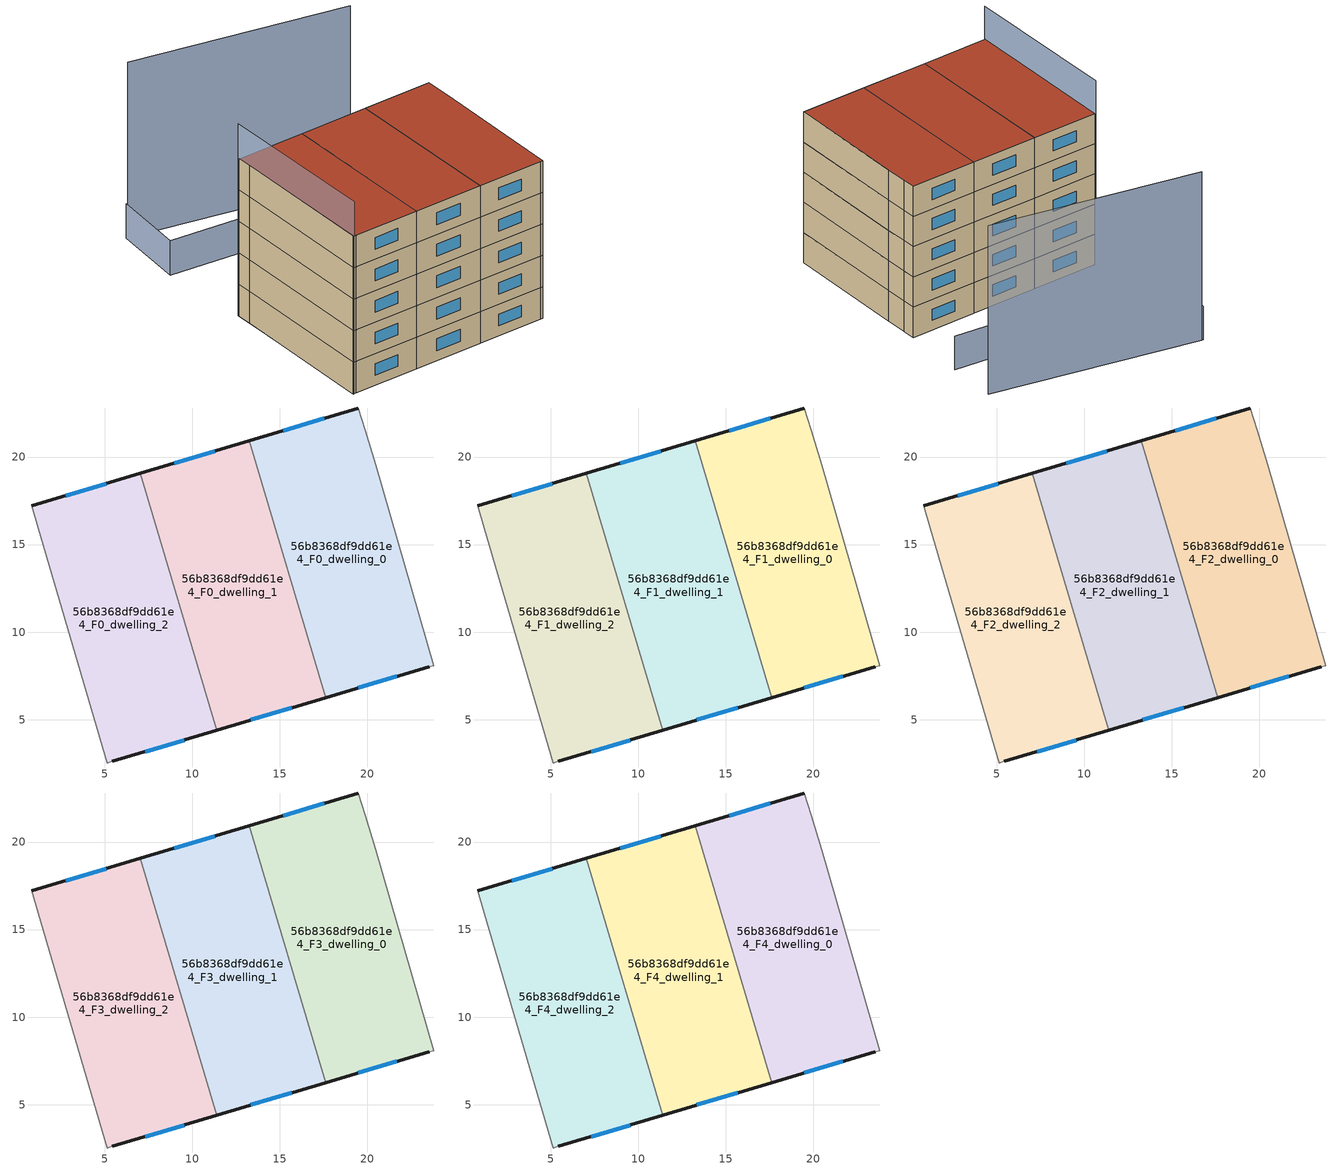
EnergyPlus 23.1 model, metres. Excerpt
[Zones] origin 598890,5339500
56b8368df9dd61e4_F0_dwelling_0
 floor ground (EU_floor_Construction): 19.88,21.53 20.48,19.57 23.81,8.09 23.53,8.03 17.63,6.26 13.25,20.93 19.5,22.8 z0
 wall outside (EU_wall_Construction): 17.63,6.26 23.53,8.03 / 19.5,22.8 13.25,20.93 z0:3
 wall adiabatic (EU_wall_Construction): 23.53,8.03 23.81,8.09 20.48,19.57 19.88,21.53 19.5,22.8 z0:3
 wall to 56b8368df9dd61e4_F0_dwelling_1 (EU_wall_Construction): 13.25,20.93 17.63,6.26 z0:3
 window (EU_Window_Construction): 19.48,6.82 21.68,7.48 / 17.54,22.21 15.21,21.52 z0.94:2.06
56b8368df9dd61e4_F0_dwelling_1
 floor ground (EU_floor_Construction): 13.25,20.93 17.63,6.26 11.41,4.4 7.03,19.07 z0
 wall outside (EU_wall_Construction): 13.25,20.93 7.03,19.07 / 11.41,4.4 17.63,6.26 z0:3
 wall to 56b8368df9dd61e4_F0_dwelling_2 (EU_wall_Construction): 7.03,19.07 11.41,4.4 z0:3
 window (EU_Window_Construction): 11.3,20.34 8.98,19.65 / 13.36,4.98 15.68,5.68 z0.94:2.06
56b8368df9dd61e4_F0_dwelling_2
 floor ground (EU_floor_Construction): 7.03,19.07 11.41,4.4 5.45,2.61 5.19,2.54 5.15,2.53 1.21,15.94 0.83,17.21 z0
 wall outside (EU_wall_Construction): 7.03,19.07 0.83,17.21 / 5.45,2.61 11.41,4.4 z0:3
 wall adiabatic (EU_wall_Construction): 0.83,17.21 1.21,15.94 5.15,2.53 5.19,2.54 5.45,2.61 z0:3
 window (EU_Window_Construction): 5.09,18.48 2.77,17.79 / 7.32,3.17 9.54,3.84 z0.94:2.06
56b8368df9dd61e4_F1_dwelling_0
 floor to 56b8368df9dd61e4_F0_dwelling_0 (EU_floor_Construction): 19.88,21.53 20.48,19.57 23.81,8.09 23.53,8.03 17.63,6.26 13.25,20.93 19.5,22.8 z3
 wall outside (EU_wall_Construction): 17.63,6.26 23.53,8.03 / 19.5,22.8 13.25,20.93 z3:6
 wall adiabatic (EU_wall_Construction): 23.53,8.03 23.81,8.09 20.48,19.57 19.88,21.53 19.5,22.8 z3:6
 wall to 56b8368df9dd61e4_F1_dwelling_1 (EU_wall_Construction): 13.25,20.93 17.63,6.26 z3:6
 window (EU_Window_Construction): 19.48,6.82 21.68,7.48 / 17.54,22.21 15.21,21.52 z3.94:5.06
56b8368df9dd61e4_F1_dwelling_1
 floor to 56b8368df9dd61e4_F0_dwelling_1 (EU_floor_Construction): 13.25,20.93 17.63,6.26 11.41,4.4 7.03,19.07 z3
 wall outside (EU_wall_Construction): 13.25,20.93 7.03,19.07 / 11.41,4.4 17.63,6.26 z3:6
 wall to 56b8368df9dd61e4_F1_dwelling_2 (EU_wall_Construction): 7.03,19.07 11.41,4.4 z3:6
 window (EU_Window_Construction): 11.3,20.34 8.98,19.65 / 13.36,4.98 15.68,5.68 z3.94:5.06
56b8368df9dd61e4_F1_dwelling_2
 floor to 56b8368df9dd61e4_F0_dwelling_2 (EU_floor_Construction): 7.03,19.07 11.41,4.4 5.45,2.61 5.19,2.54 5.15,2.53 1.21,15.94 0.83,17.21 z3
 wall outside (EU_wall_Construction): 7.03,19.07 0.83,17.21 / 5.45,2.61 11.41,4.4 z3:6
 wall adiabatic (EU_wall_Construction): 0.83,17.21 1.21,15.94 5.15,2.53 5.19,2.54 5.45,2.61 z3:6
 window (EU_Window_Construction): 5.09,18.48 2.77,17.79 / 7.32,3.17 9.54,3.84 z3.94:5.06
56b8368df9dd61e4_F2_dwelling_0
 floor to 56b8368df9dd61e4_F1_dwelling_0 (EU_floor_Construction): 19.88,21.53 20.48,19.57 23.81,8.09 23.53,8.03 17.63,6.26 13.25,20.93 19.5,22.8 z6
 wall outside (EU_wall_Construction): 17.63,6.26 23.53,8.03 / 19.5,22.8 13.25,20.93 z6:9
 wall adiabatic (EU_wall_Construction): 23.53,8.03 23.81,8.09 20.48,19.57 19.88,21.53 19.5,22.8 z6:9
 wall to 56b8368df9dd61e4_F2_dwelling_1 (EU_wall_Construction): 13.25,20.93 17.63,6.26 z6:9
 window (EU_Window_Construction): 19.48,6.82 21.68,7.48 / 17.54,22.21 15.21,21.52 z6.94:8.06
56b8368df9dd61e4_F2_dwelling_1
 floor to 56b8368df9dd61e4_F1_dwelling_1 (EU_floor_Construction): 13.25,20.93 17.63,6.26 11.41,4.4 7.03,19.07 z6
 wall outside (EU_wall_Construction): 13.25,20.93 7.03,19.07 / 11.41,4.4 17.63,6.26 z6:9
 wall to 56b8368df9dd61e4_F2_dwelling_2 (EU_wall_Construction): 7.03,19.07 11.41,4.4 z6:9
 window (EU_Window_Construction): 11.3,20.34 8.98,19.65 / 13.36,4.98 15.68,5.68 z6.94:8.06
56b8368df9dd61e4_F2_dwelling_2
 floor to 56b8368df9dd61e4_F1_dwelling_2 (EU_floor_Construction): 7.03,19.07 11.41,4.4 5.45,2.61 5.19,2.54 5.15,2.53 1.21,15.94 0.83,17.21 z6
 wall outside (EU_wall_Construction): 7.03,19.07 0.83,17.21 / 5.45,2.61 11.41,4.4 z6:9
 wall adiabatic (EU_wall_Construction): 0.83,17.21 1.21,15.94 5.15,2.53 5.19,2.54 5.45,2.61 z6:9
 window (EU_Window_Construction): 5.09,18.48 2.77,17.79 / 7.32,3.17 9.54,3.84 z6.94:8.06
56b8368df9dd61e4_F3_dwelling_0
 floor to 56b8368df9dd61e4_F2_dwelling_0 (EU_floor_Construction): 19.88,21.53 20.48,19.57 23.81,8.09 23.53,8.03 17.63,6.26 13.25,20.93 19.5,22.8 z9
 wall outside (EU_wall_Construction): 17.63,6.26 23.53,8.03 / 19.5,22.8 13.25,20.93 z9:12
 wall adiabatic (EU_wall_Construction): 23.53,8.03 23.81,8.09 20.48,19.57 19.88,21.53 19.5,22.8 z9:12
 wall to 56b8368df9dd61e4_F3_dwelling_1 (EU_wall_Construction): 13.25,20.93 17.63,6.26 z9:12
 window (EU_Window_Construction): 19.48,6.82 21.68,7.48 / 17.54,22.21 15.21,21.52 z9.94:11.06
56b8368df9dd61e4_F3_dwelling_1
 floor to 56b8368df9dd61e4_F2_dwelling_1 (EU_floor_Construction): 13.25,20.93 17.63,6.26 11.41,4.4 7.03,19.07 z9
 wall outside (EU_wall_Construction): 13.25,20.93 7.03,19.07 / 11.41,4.4 17.63,6.26 z9:12
 wall to 56b8368df9dd61e4_F3_dwelling_2 (EU_wall_Construction): 7.03,19.07 11.41,4.4 z9:12
 window (EU_Window_Construction): 11.3,20.34 8.98,19.65 / 13.36,4.98 15.68,5.68 z9.94:11.06
56b8368df9dd61e4_F3_dwelling_2
 floor to 56b8368df9dd61e4_F2_dwelling_2 (EU_floor_Construction): 7.03,19.07 11.41,4.4 5.45,2.61 5.19,2.54 5.15,2.53 1.21,15.94 0.83,17.21 z9
 wall outside (EU_wall_Construction): 7.03,19.07 0.83,17.21 / 5.45,2.61 11.41,4.4 z9:12
 wall adiabatic (EU_wall_Construction): 0.83,17.21 1.21,15.94 5.15,2.53 5.19,2.54 5.45,2.61 z9:12
 window (EU_Window_Construction): 5.09,18.48 2.77,17.79 / 7.32,3.17 9.54,3.84 z9.94:11.06
56b8368df9dd61e4_F4_dwelling_0
 floor to 56b8368df9dd61e4_F3_dwelling_0 (EU_floor_Construction): 19.88,21.53 20.48,19.57 23.81,8.09 23.53,8.03 17.63,6.26 13.25,20.93 19.5,22.8 z12
 wall outside (EU_wall_Construction): 17.63,6.26 23.53,8.03 / 19.5,22.8 13.25,20.93 z12:15
 wall adiabatic (EU_wall_Construction): 23.53,8.03 23.81,8.09 20.48,19.57 19.88,21.53 19.5,22.8 z12:15
 wall to 56b8368df9dd61e4_F4_dwelling_1 (EU_wall_Construction): 13.25,20.93 17.63,6.26 z12:15
 window (EU_Window_Construction): 19.48,6.82 21.68,7.48 / 17.54,22.21 15.21,21.52 z12.94:14.06
 roof outside (EU_roof_Construction): 23.53,8.03 23.81,8.09 20.48,19.57 19.88,21.53 19.5,22.8 13.25,20.93 17.63,6.26 z15
56b8368df9dd61e4_F4_dwelling_1
 floor to 56b8368df9dd61e4_F3_dwelling_1 (EU_floor_Construction): 13.25,20.93 17.63,6.26 11.41,4.4 7.03,19.07 z12
 wall outside (EU_wall_Construction): 13.25,20.93 7.03,19.07 / 11.41,4.4 17.63,6.26 z12:15
 wall to 56b8368df9dd61e4_F4_dwelling_2 (EU_wall_Construction): 7.03,19.07 11.41,4.4 z12:15
 window (EU_Window_Construction): 11.3,20.34 8.98,19.65 / 13.36,4.98 15.68,5.68 z12.94:14.06
 roof outside (EU_roof_Construction): 17.63,6.26 13.25,20.93 7.03,19.07 11.41,4.4 z15
56b8368df9dd61e4_F4_dwelling_2
 floor to 56b8368df9dd61e4_F3_dwelling_2 (EU_floor_Construction): 7.03,19.07 11.41,4.4 5.45,2.61 5.19,2.54 5.15,2.53 1.21,15.94 0.83,17.21 z12
 wall outside (EU_wall_Construction): 7.03,19.07 0.83,17.21 / 5.45,2.61 11.41,4.4 z12:15
 wall adiabatic (EU_wall_Construction): 0.83,17.21 1.21,15.94 5.15,2.53 5.19,2.54 5.45,2.61 z12:15
 window (EU_Window_Construction): 5.09,18.48 2.77,17.79 / 7.32,3.17 9.54,3.84 z12.94:14.06
 roof outside (EU_roof_Construction): 11.41,4.4 7.03,19.07 0.83,17.21 1.21,15.94 5.15,2.53 5.19,2.54 5.45,2.61 z15
shading: 0.79,17.33 5.22,2.53 z0:18.3; 18.07,28.98 -2.13,25.2 / -2.13,25.2 -3.38,31.92 z0:3.3; 16.85,33.7 -3.22,31.95 z0:16.7
[Building]
EU S2 Campaign: North Axis=0; Terrain=City; Solar Distribution=FullExterior
[Site:Location]
Vienna: Latitude=48; Longitude=16.5; Time Zone=1; Elevation=183
[SizingPeriod:WeatherFileDays]
AnnualSizingPeriod: Begin Month=1; Begin Day of Month=1; End Month=12; End Day of Month=31; Day of Week for Start Day=Monday; Use Weather File Daylight Saving Period=No; Use Weather File Rain and Snow Indicators=No
[MATERIAL]
EU_InternalMass_Material: Roughness=MediumRough; Thickness=0.1; Conductivity=1; Density=1800; Specific Heat=900; Thermal Absorptance=0.9; Solar Absorptance=0.7; Visible Absorptance=0.7
[MATERIAL:NOMASS] Roughness=MediumRough; Thermal Absorptance=0.9; Solar Absorptance=0.7; Visible Absorptance=0.7
Name | Thermal Resistance
EU_wall_NoMass | 0.914258
EU_roof_NoMass | 0.954009
EU_floor_NoMass | 1.09711
[WINDOWMATERIAL:SIMPLEGLAZINGSYSTEM]
EU_Window_SimpleGlazing: UFactor=2.09642; Solar Heat Gain Coefficient=0.65; Visible Transmittance=0.65
[CONSTRUCTION]
EU_wall_Construction: EU_wall_NoMass
EU_roof_Construction: EU_roof_NoMass
EU_floor_Construction: EU_floor_NoMass
EU_Window_Construction: EU_Window_SimpleGlazing
EU_InternalMass_Construction: EU_InternalMass_Material
[ZONE] Type=1; Multiplier=1; Ceiling Height=autocalculate; Floor Area=autocalculate; Part of Total Floor Area=Yes
Name | Volume
56b8368df9dd61e4_F0_dwelling_0 | 298.281
56b8368df9dd61e4_F1_dwelling_0; 56b8368df9dd61e4_F2_dwelling_0; 56b8368df9dd61e4_F3_dwelling_0; 56b8368df9dd61e4_F4_dwelling_0 | 298.28
56b8368df9dd61e4_F0_dwelling_1 | 298.276
56b8368df9dd61e4_F1_dwelling_1; 56b8368df9dd61e4_F2_dwelling_1; 56b8368df9dd61e4_F3_dwelling_1; 56b8368df9dd61e4_F4_dwelling_1 | 298.277
56b8368df9dd61e4_F0_dwelling_2; 56b8368df9dd61e4_F1_dwelling_2; 56b8368df9dd61e4_F2_dwelling_2; 56b8368df9dd61e4_F3_dwelling_2; 56b8368df9dd61e4_F4_dwelling_2 | 298.315
[INTERNALMASS] Construction=EU_InternalMass_Construction
Name | Zone or ZoneList | Surface Area
56b8368df9dd61e4_F0_dwelling_0_EU_InternalMass | 56b8368df9dd61e4_F0_dwelling_0 | 99.4269
56b8368df9dd61e4_F0_dwelling_1_EU_InternalMass | 56b8368df9dd61e4_F0_dwelling_1 | 99.4253
56b8368df9dd61e4_F0_dwelling_2_EU_InternalMass | 56b8368df9dd61e4_F0_dwelling_2 | 99.4385
56b8368df9dd61e4_F1_dwelling_0_EU_InternalMass | 56b8368df9dd61e4_F1_dwelling_0 | 99.4269
56b8368df9dd61e4_F1_dwelling_1_EU_InternalMass | 56b8368df9dd61e4_F1_dwelling_1 | 99.4253
56b8368df9dd61e4_F1_dwelling_2_EU_InternalMass | 56b8368df9dd61e4_F1_dwelling_2 | 99.4385
56b8368df9dd61e4_F2_dwelling_0_EU_InternalMass | 56b8368df9dd61e4_F2_dwelling_0 | 99.4269
56b8368df9dd61e4_F2_dwelling_1_EU_InternalMass | 56b8368df9dd61e4_F2_dwelling_1 | 99.4253
56b8368df9dd61e4_F2_dwelling_2_EU_InternalMass | 56b8368df9dd61e4_F2_dwelling_2 | 99.4385
56b8368df9dd61e4_F3_dwelling_0_EU_InternalMass | 56b8368df9dd61e4_F3_dwelling_0 | 99.4269
56b8368df9dd61e4_F3_dwelling_1_EU_InternalMass | 56b8368df9dd61e4_F3_dwelling_1 | 99.4253
56b8368df9dd61e4_F3_dwelling_2_EU_InternalMass | 56b8368df9dd61e4_F3_dwelling_2 | 99.4385
56b8368df9dd61e4_F4_dwelling_0_EU_InternalMass | 56b8368df9dd61e4_F4_dwelling_0 | 99.4269
56b8368df9dd61e4_F4_dwelling_1_EU_InternalMass | 56b8368df9dd61e4_F4_dwelling_1 | 99.4253
56b8368df9dd61e4_F4_dwelling_2_EU_InternalMass | 56b8368df9dd61e4_F4_dwelling_2 | 99.4385
[OTHEREQUIPMENT] Fuel Type=Electricity; Design Level Calculation Method=Watts/Area; Power per Zone Floor Area=1; Fraction Latent=0; Fraction Radiant=0; Fraction Lost=0; Carbon Dioxide Generation Rate=0; EndUse Subcategory=EU_Step8_InternalGains
Name | Zone or ZoneList or Space or SpaceList | Schedule
EU_Step8_InternalGain_56b8368df9dd61e4_F0_dwelling_0_f000 | 56b8368df9dd61e4_F0_dwelling_0 | EU_Step8_GainSchedule_56b8368df9dd61e4_F0_dwelling_0_f000
EU_Step8_InternalGain_56b8368df9dd61e4_F0_dwelling_1_f000 | 56b8368df9dd61e4_F0_dwelling_1 | EU_Step8_GainSchedule_56b8368df9dd61e4_F0_dwelling_1_f000
EU_Step8_InternalGain_56b8368df9dd61e4_F0_dwelling_2_f000 | 56b8368df9dd61e4_F0_dwelling_2 | EU_Step8_GainSchedule_56b8368df9dd61e4_F0_dwelling_2_f000
EU_Step8_InternalGain_56b8368df9dd61e4_F1_dwelling_0_f000 | 56b8368df9dd61e4_F1_dwelling_0 | EU_Step8_GainSchedule_56b8368df9dd61e4_F1_dwelling_0_f000
EU_Step8_InternalGain_56b8368df9dd61e4_F1_dwelling_1_f000 | 56b8368df9dd61e4_F1_dwelling_1 | EU_Step8_GainSchedule_56b8368df9dd61e4_F1_dwelling_1_f000
EU_Step8_InternalGain_56b8368df9dd61e4_F1_dwelling_2_f000 | 56b8368df9dd61e4_F1_dwelling_2 | EU_Step8_GainSchedule_56b8368df9dd61e4_F1_dwelling_2_f000
EU_Step8_InternalGain_56b8368df9dd61e4_F2_dwelling_0_f000 | 56b8368df9dd61e4_F2_dwelling_0 | EU_Step8_GainSchedule_56b8368df9dd61e4_F2_dwelling_0_f000
EU_Step8_InternalGain_56b8368df9dd61e4_F2_dwelling_1_f000 | 56b8368df9dd61e4_F2_dwelling_1 | EU_Step8_GainSchedule_56b8368df9dd61e4_F2_dwelling_1_f000
EU_Step8_InternalGain_56b8368df9dd61e4_F2_dwelling_2_f000 | 56b8368df9dd61e4_F2_dwelling_2 | EU_Step8_GainSchedule_56b8368df9dd61e4_F2_dwelling_2_f000
EU_Step8_InternalGain_56b8368df9dd61e4_F3_dwelling_0_f000 | 56b8368df9dd61e4_F3_dwelling_0 | EU_Step8_GainSchedule_56b8368df9dd61e4_F3_dwelling_0_f000
EU_Step8_InternalGain_56b8368df9dd61e4_F3_dwelling_1_f000 | 56b8368df9dd61e4_F3_dwelling_1 | EU_Step8_GainSchedule_56b8368df9dd61e4_F3_dwelling_1_f000
EU_Step8_InternalGain_56b8368df9dd61e4_F3_dwelling_2_f000 | 56b8368df9dd61e4_F3_dwelling_2 | EU_Step8_GainSchedule_56b8368df9dd61e4_F3_dwelling_2_f000
EU_Step8_InternalGain_56b8368df9dd61e4_F4_dwelling_0_f000 | 56b8368df9dd61e4_F4_dwelling_0 | EU_Step8_GainSchedule_56b8368df9dd61e4_F4_dwelling_0_f000
EU_Step8_InternalGain_56b8368df9dd61e4_F4_dwelling_1_f000 | 56b8368df9dd61e4_F4_dwelling_1 | EU_Step8_GainSchedule_56b8368df9dd61e4_F4_dwelling_1_f000
EU_Step8_InternalGain_56b8368df9dd61e4_F4_dwelling_2_f000 | 56b8368df9dd61e4_F4_dwelling_2 | EU_Step8_GainSchedule_56b8368df9dd61e4_F4_dwelling_2_f000
[ZONEVENTILATION:DESIGNFLOWRATE] Schedule=EU_AlwaysOn; Design Flow Rate Calculation Method=AirChanges/Hour; Air Changes per Hour=0.546891; Ventilation Type=Natural; Fan Pressure Rise=0; Fan Total Efficiency=1; Constant Term Coefficient=1; Temperature Term Coefficient=0; Velocity Term Coefficient=0; Velocity Squared Term Coefficient=0; Minimum Indoor Temperature=-100; Maximum Indoor Temperature=100; Delta Temperature=-100; Minimum Outdoor Temperature=-100; Maximum Outdoor Temperature=100; Maximum Wind Speed=40
Name | Zone or ZoneList or Space or SpaceList
EU_ConstantAir_56b8368df9dd61e4_F0_dwelling_0 | 56b8368df9dd61e4_F0_dwelling_0
EU_ConstantAir_56b8368df9dd61e4_F0_dwelling_1 | 56b8368df9dd61e4_F0_dwelling_1
EU_ConstantAir_56b8368df9dd61e4_F0_dwelling_2 | 56b8368df9dd61e4_F0_dwelling_2
EU_ConstantAir_56b8368df9dd61e4_F1_dwelling_0 | 56b8368df9dd61e4_F1_dwelling_0
EU_ConstantAir_56b8368df9dd61e4_F1_dwelling_1 | 56b8368df9dd61e4_F1_dwelling_1
EU_ConstantAir_56b8368df9dd61e4_F1_dwelling_2 | 56b8368df9dd61e4_F1_dwelling_2
EU_ConstantAir_56b8368df9dd61e4_F2_dwelling_0 | 56b8368df9dd61e4_F2_dwelling_0
EU_ConstantAir_56b8368df9dd61e4_F2_dwelling_1 | 56b8368df9dd61e4_F2_dwelling_1
EU_ConstantAir_56b8368df9dd61e4_F2_dwelling_2 | 56b8368df9dd61e4_F2_dwelling_2
EU_ConstantAir_56b8368df9dd61e4_F3_dwelling_0 | 56b8368df9dd61e4_F3_dwelling_0
EU_ConstantAir_56b8368df9dd61e4_F3_dwelling_1 | 56b8368df9dd61e4_F3_dwelling_1
EU_ConstantAir_56b8368df9dd61e4_F3_dwelling_2 | 56b8368df9dd61e4_F3_dwelling_2
EU_ConstantAir_56b8368df9dd61e4_F4_dwelling_0 | 56b8368df9dd61e4_F4_dwelling_0
EU_ConstantAir_56b8368df9dd61e4_F4_dwelling_1 | 56b8368df9dd61e4_F4_dwelling_1
EU_ConstantAir_56b8368df9dd61e4_F4_dwelling_2 | 56b8368df9dd61e4_F4_dwelling_2
[HVACTEMPLATE:THERMOSTAT] Constant Heating Setpoint=20; Constant Cooling Setpoint=50
EU_HeatOnly_56b8368df9dd61e4_F0_dwelling_0; EU_HeatOnly_56b8368df9dd61e4_F0_dwelling_1; EU_HeatOnly_56b8368df9dd61e4_F0_dwelling_2; EU_HeatOnly_56b8368df9dd61e4_F1_dwelling_0; EU_HeatOnly_56b8368df9dd61e4_F1_dwelling_1; EU_HeatOnly_56b8368df9dd61e4_F1_dwelling_2; EU_HeatOnly_56b8368df9dd61e4_F2_dwelling_0; EU_HeatOnly_56b8368df9dd61e4_F2_dwelling_1; EU_HeatOnly_56b8368df9dd61e4_F2_dwelling_2; EU_HeatOnly_56b8368df9dd61e4_F3_dwelling_0; EU_HeatOnly_56b8368df9dd61e4_F3_dwelling_1; EU_HeatOnly_56b8368df9dd61e4_F3_dwelling_2; EU_HeatOnly_56b8368df9dd61e4_F4_dwelling_0; EU_HeatOnly_56b8368df9dd61e4_F4_dwelling_1; EU_HeatOnly_56b8368df9dd61e4_F4_dwelling_2
[HVACTEMPLATE:ZONE:IDEALLOADSAIRSYSTEM] System Availability Schedule=EU_AlwaysOn; Maximum Heating Supply Air Temperature=50; Minimum Cooling Supply Air Temperature=13; Maximum Heating Supply Air Humidity Ratio=0.0156; Minimum Cooling Supply Air Humidity Ratio=0.0077; Heating Limit=NoLimit; Cooling Limit=NoLimit; Heating Availability Schedule=EU_AlwaysOn; Cooling Availability Schedule=EU_CoolingOff; Dehumidification Control Type=ConstantSensibleHeatRatio; Cooling Sensible Heat Ratio=0.7; Dehumidification Setpoint=60; Humidification Control Type=None; Humidification Setpoint=30; Outdoor Air Method=None; Outdoor Air Flow Rate per Person=0.00944; Outdoor Air Flow Rate per Zone Floor Area=0; Outdoor Air Flow Rate per Zone=0; Demand Controlled Ventilation Type=None; Outdoor Air Economizer Type=NoEconomizer; Heat Recovery Type=None; Sensible Heat Recovery Effectiveness=0.7; Latent Heat Recovery Effectiveness=0.65
Name | Template Thermostat
56b8368df9dd61e4_F0_dwelling_0 | EU_HeatOnly_56b8368df9dd61e4_F0_dwelling_0
56b8368df9dd61e4_F0_dwelling_1 | EU_HeatOnly_56b8368df9dd61e4_F0_dwelling_1
56b8368df9dd61e4_F0_dwelling_2 | EU_HeatOnly_56b8368df9dd61e4_F0_dwelling_2
56b8368df9dd61e4_F1_dwelling_0 | EU_HeatOnly_56b8368df9dd61e4_F1_dwelling_0
56b8368df9dd61e4_F1_dwelling_1 | EU_HeatOnly_56b8368df9dd61e4_F1_dwelling_1
56b8368df9dd61e4_F1_dwelling_2 | EU_HeatOnly_56b8368df9dd61e4_F1_dwelling_2
56b8368df9dd61e4_F2_dwelling_0 | EU_HeatOnly_56b8368df9dd61e4_F2_dwelling_0
56b8368df9dd61e4_F2_dwelling_1 | EU_HeatOnly_56b8368df9dd61e4_F2_dwelling_1
56b8368df9dd61e4_F2_dwelling_2 | EU_HeatOnly_56b8368df9dd61e4_F2_dwelling_2
56b8368df9dd61e4_F3_dwelling_0 | EU_HeatOnly_56b8368df9dd61e4_F3_dwelling_0
56b8368df9dd61e4_F3_dwelling_1 | EU_HeatOnly_56b8368df9dd61e4_F3_dwelling_1
56b8368df9dd61e4_F3_dwelling_2 | EU_HeatOnly_56b8368df9dd61e4_F3_dwelling_2
56b8368df9dd61e4_F4_dwelling_0 | EU_HeatOnly_56b8368df9dd61e4_F4_dwelling_0
56b8368df9dd61e4_F4_dwelling_1 | EU_HeatOnly_56b8368df9dd61e4_F4_dwelling_1
56b8368df9dd61e4_F4_dwelling_2 | EU_HeatOnly_56b8368df9dd61e4_F4_dwelling_2
[SIZING:ZONE] Zone Cooling Design Supply Air Temperature Input Method=SupplyAirTemperature; Zone Cooling Design Supply Air Temperature=13; Zone Heating Design Supply Air Temperature Input Method=SupplyAirTemperature; Zone Heating Design Supply Air Temperature=50; Zone Cooling Design Supply Air Humidity Ratio=0.008; Zone Heating Design Supply Air Humidity Ratio=0.008; Cooling Design Air Flow Method=DesignDay; Cooling Design Air Flow Rate=0; Cooling Minimum Air Flow per Zone Floor Area=0.000762; Cooling Minimum Air Flow=0; Cooling Minimum Air Flow Fraction=0.2; Heating Design Air Flow Method=DesignDay; Heating Design Air Flow Rate=0; Heating Maximum Air Flow per Zone Floor Area=0.002032; Heating Maximum Air Flow=0.141576; Heating Maximum Air Flow Fraction=0.3; Account for Dedicated Outdoor Air System=No; Dedicated Outdoor Air System Control Strategy=NeutralSupplyAir; Dedicated Outdoor Air Low Setpoint Temperature for Design=autosize; Dedicated Outdoor Air High Setpoint Temperature for Design=autosize; Zone Load Sizing Method=Sensible Load Only No Latent Load; Zone Latent Cooling Design Supply Air Humidity Ratio Input Method=HumidityRatioDifference; Zone Cooling Design Supply Air Humidity Ratio Difference=0.005; Zone Latent Heating Design Supply Air Humidity Ratio Input Method=HumidityRatioDifference; Zone Humidification Design Supply Air Humidity Ratio Difference=0.005
56b8368df9dd61e4_F0_dwelling_0; 56b8368df9dd61e4_F0_dwelling_1; 56b8368df9dd61e4_F0_dwelling_2; 56b8368df9dd61e4_F1_dwelling_0; 56b8368df9dd61e4_F1_dwelling_1; 56b8368df9dd61e4_F1_dwelling_2; 56b8368df9dd61e4_F2_dwelling_0; 56b8368df9dd61e4_F2_dwelling_1; 56b8368df9dd61e4_F2_dwelling_2; 56b8368df9dd61e4_F3_dwelling_0; 56b8368df9dd61e4_F3_dwelling_1; 56b8368df9dd61e4_F3_dwelling_2; 56b8368df9dd61e4_F4_dwelling_0; 56b8368df9dd61e4_F4_dwelling_1; 56b8368df9dd61e4_F4_dwelling_2
[SCHEDULE:CONSTANT]
Name | Hourly Value
EU_AlwaysOn | 1
EU_CoolingOff | 0
[SCHEDULE:FILE] Column Number=1; Rows to Skip at Top=0; Number of Hours of Data=8760; Column Separator=Comma; Interpolate to Timestep=No; Minutes per Item=60; Adjust Schedule for Daylight Savings=Yes
Name | File
EU_Step8_GainSchedule_56b8368df9dd61e4_F0_dwelling_0_f000 | ../../schedules/56b8368df9dd61e4/56b8368df9dd61e4_F0_dwelling_0_f000_gain.csv
EU_Step8_GainSchedule_56b8368df9dd61e4_F0_dwelling_1_f000 | ../../schedules/56b8368df9dd61e4/56b8368df9dd61e4_F0_dwelling_1_f000_gain.csv
EU_Step8_GainSchedule_56b8368df9dd61e4_F0_dwelling_2_f000 | ../../schedules/56b8368df9dd61e4/56b8368df9dd61e4_F0_dwelling_2_f000_gain.csv
EU_Step8_GainSchedule_56b8368df9dd61e4_F1_dwelling_0_f000 | ../../schedules/56b8368df9dd61e4/56b8368df9dd61e4_F1_dwelling_0_f000_gain.csv
EU_Step8_GainSchedule_56b8368df9dd61e4_F1_dwelling_1_f000 | ../../schedules/56b8368df9dd61e4/56b8368df9dd61e4_F1_dwelling_1_f000_gain.csv
EU_Step8_GainSchedule_56b8368df9dd61e4_F1_dwelling_2_f000 | ../../schedules/56b8368df9dd61e4/56b8368df9dd61e4_F1_dwelling_2_f000_gain.csv
EU_Step8_GainSchedule_56b8368df9dd61e4_F2_dwelling_0_f000 | ../../schedules/56b8368df9dd61e4/56b8368df9dd61e4_F2_dwelling_0_f000_gain.csv
EU_Step8_GainSchedule_56b8368df9dd61e4_F2_dwelling_1_f000 | ../../schedules/56b8368df9dd61e4/56b8368df9dd61e4_F2_dwelling_1_f000_gain.csv
EU_Step8_GainSchedule_56b8368df9dd61e4_F2_dwelling_2_f000 | ../../schedules/56b8368df9dd61e4/56b8368df9dd61e4_F2_dwelling_2_f000_gain.csv
EU_Step8_GainSchedule_56b8368df9dd61e4_F3_dwelling_0_f000 | ../../schedules/56b8368df9dd61e4/56b8368df9dd61e4_F3_dwelling_0_f000_gain.csv
EU_Step8_GainSchedule_56b8368df9dd61e4_F3_dwelling_1_f000 | ../../schedules/56b8368df9dd61e4/56b8368df9dd61e4_F3_dwelling_1_f000_gain.csv
EU_Step8_GainSchedule_56b8368df9dd61e4_F3_dwelling_2_f000 | ../../schedules/56b8368df9dd61e4/56b8368df9dd61e4_F3_dwelling_2_f000_gain.csv
EU_Step8_GainSchedule_56b8368df9dd61e4_F4_dwelling_0_f000 | ../../schedules/56b8368df9dd61e4/56b8368df9dd61e4_F4_dwelling_0_f000_gain.csv
EU_Step8_GainSchedule_56b8368df9dd61e4_F4_dwelling_1_f000 | ../../schedules/56b8368df9dd61e4/56b8368df9dd61e4_F4_dwelling_1_f000_gain.csv
EU_Step8_GainSchedule_56b8368df9dd61e4_F4_dwelling_2_f000 | ../../schedules/56b8368df9dd61e4/56b8368df9dd61e4_F4_dwelling_2_f000_gain.csv
